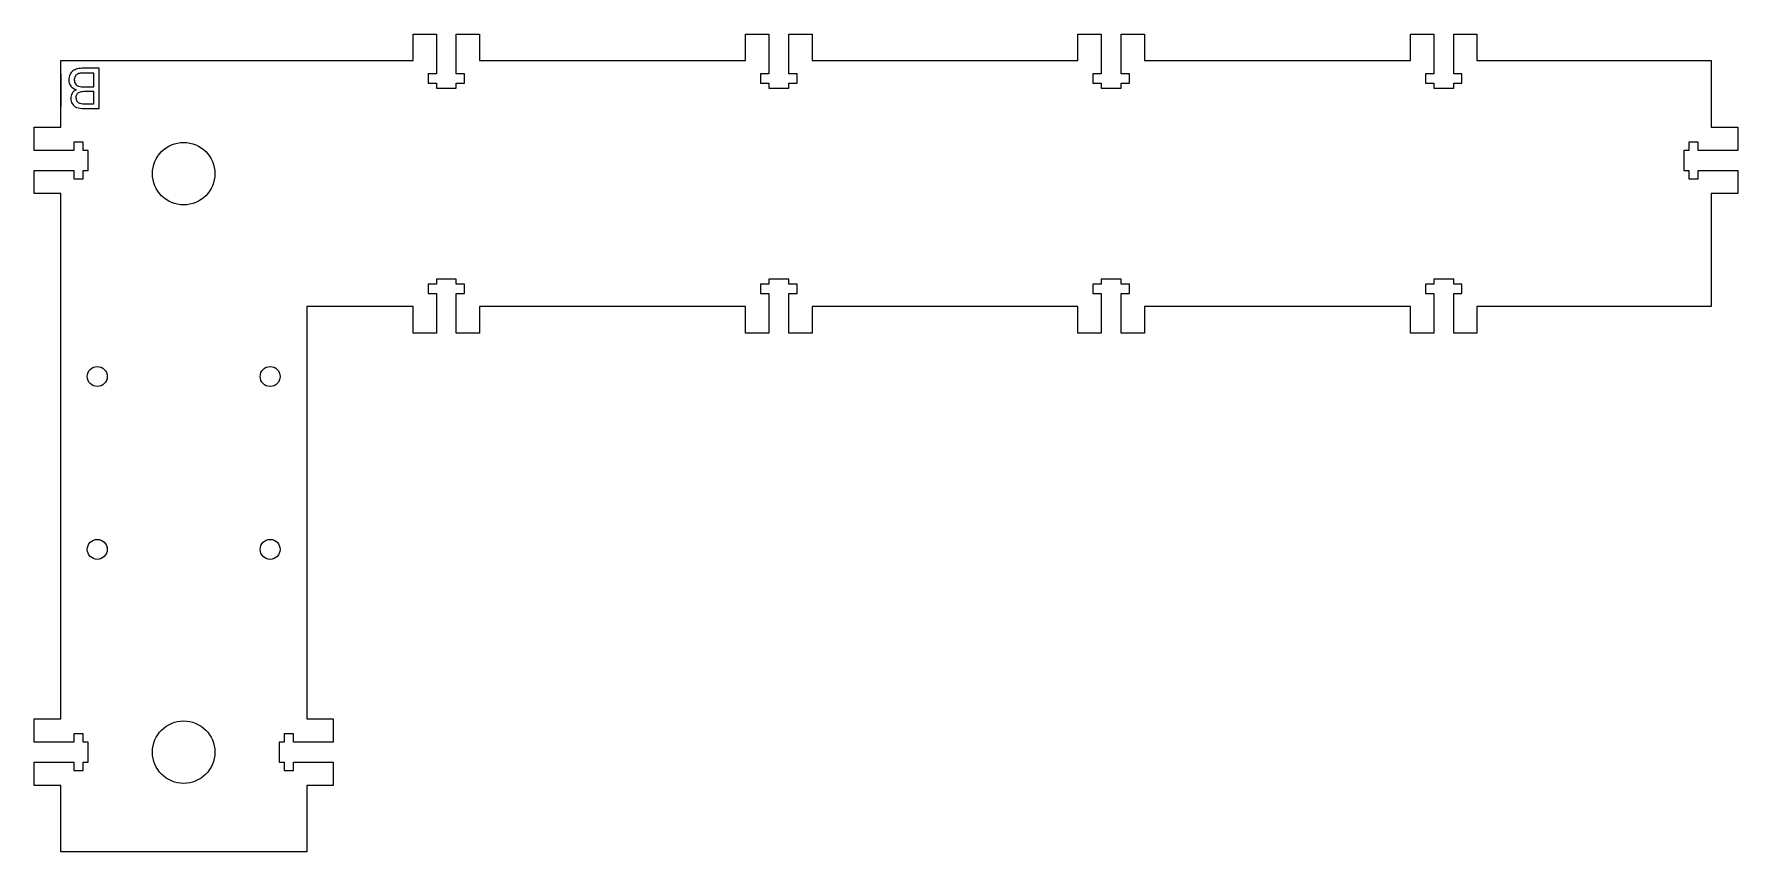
# Model space of a CAD drawing. Header units: millimetres. Extents: x 936 to 2708, y -212 to 661.
# Drawn here: x 2452 to 2708.2, y 133.8 to 256.8 of the extents above.
import ezdxf

# ---------------------------------------------------------------- set-up
doc = ezdxf.new("R2010")
doc.units = ezdxf.units.MM
doc.header["$MEASUREMENT"] = 0
doc.layers.add('Text Outline', color=5, linetype='Continuous')

msp = doc.modelspace()

# ---------------------------------------------------------------- linework, layer by layer
at = {"color": 1, "lineweight": 0}
for p, q in [((2508.97, 252.78), (2508.97, 256.78)), ((2508.97, 256.78), (2512.47, 256.78)), ((2512.47, 256.78), (2512.47, 250.78)), ((2515.47, 250.78), (2515.47, 256.78)), ((2515.47, 256.78), (2518.97, 256.78)), ((2518.97, 256.78), (2518.97, 252.78)), ((2558.97, 252.78), (2558.97, 256.78)), ((2558.97, 256.78), (2562.47, 256.78)), ((2562.47, 256.78), (2562.47, 250.78)), ((2565.47, 250.78), (2565.47, 256.78)), ((2565.47, 256.78), (2568.97, 256.78)), ((2568.97, 256.78), (2568.97, 252.78)), ((2608.97, 252.78), (2608.97, 256.78)), ((2608.97, 256.78), (2612.47, 256.78)), ((2612.47, 256.78), (2612.47, 250.78)), ((2615.47, 250.78), (2615.47, 256.78)), ((2615.47, 256.78), (2618.97, 256.78)), ((2618.97, 256.78), (2618.97, 252.78)), ((2658.97, 252.78), (2658.97, 256.78)), ((2658.97, 256.78), (2662.47, 256.78)), ((2662.47, 256.78), (2662.47, 250.78)), ((2665.47, 250.78), (2665.47, 256.78)), ((2665.47, 256.78), (2668.97, 256.78)), ((2668.97, 256.78), (2668.97, 252.78)), ((2455.97, 242.78), (2455.97, 252.78)), ((2455.97, 252.78), (2492.97, 252.78)), ((2492.97, 252.78), (2508.97, 252.78)), ((2518.97, 252.78), (2558.97, 252.78)), ((2568.97, 252.78), (2608.97, 252.78)), ((2618.97, 252.78), (2658.97, 252.78)), ((2668.97, 252.78), (2704.22, 252.78)), ((2704.22, 252.78), (2704.22, 242.78)), ((2455.97, 250.78), (2455.97, 245.91)), ((2512.47, 250.78), (2511.22, 250.78)), ((2511.22, 250.78), (2511.22, 249.38)), ((2511.22, 249.38), (2512.47, 249.38)), ((2512.47, 249.38), (2512.47, 248.63)), ((2512.47, 248.63), (2515.47, 248.63)), ((2516.72, 250.78), (2515.47, 250.78)), ((2515.47, 248.63), (2515.47, 249.38)), ((2515.47, 249.38), (2516.72, 249.38)), ((2516.72, 249.38), (2516.72, 250.78)), ((2562.47, 250.78), (2561.22, 250.78)), ((2561.22, 250.78), (2561.22, 249.38)), ((2561.22, 249.38), (2562.47, 249.38)), ((2562.47, 249.38), (2562.47, 248.63)), ((2562.47, 248.63), (2565.47, 248.63)), ((2566.72, 250.78), (2565.47, 250.78)), ((2565.47, 248.63), (2565.47, 249.38)), ((2565.47, 249.38), (2566.72, 249.38)), ((2566.72, 249.38), (2566.72, 250.78)), ((2612.47, 250.78), (2611.22, 250.78)), ((2611.22, 250.78), (2611.22, 249.38)), ((2611.22, 249.38), (2612.47, 249.38)), ((2612.47, 249.38), (2612.47, 248.63)), ((2612.47, 248.63), (2615.47, 248.63)), ((2616.72, 250.78), (2615.47, 250.78)), ((2615.47, 248.63), (2615.47, 249.38)), ((2615.47, 249.38), (2616.72, 249.38)), ((2616.72, 249.38), (2616.72, 250.78)), ((2662.47, 250.78), (2661.22, 250.78)), ((2661.22, 250.78), (2661.22, 249.38)), ((2661.22, 249.38), (2662.47, 249.38)), ((2662.47, 249.38), (2662.47, 248.63)), ((2662.47, 248.63), (2665.47, 248.63)), ((2666.72, 250.78), (2665.47, 250.78)), ((2665.47, 248.63), (2665.47, 249.38)), ((2665.47, 249.38), (2666.72, 249.38)), ((2666.72, 249.38), (2666.72, 250.78)), ((2451.97, 239.28), (2451.97, 242.78)), ((2451.97, 242.78), (2455.97, 242.78)), ((2704.22, 242.78), (2708.22, 242.78)), ((2708.22, 242.78), (2708.22, 239.28)), ((2457.97, 239.28), (2451.97, 239.28)), ((2459.37, 240.53), (2457.97, 240.53)), ((2457.97, 240.53), (2457.97, 239.28)), ((2459.37, 239.28), (2459.37, 240.53)), ((2460.12, 239.28), (2459.37, 239.28)), ((2460.12, 236.28), (2460.12, 239.28)), ((2700.82, 239.28), (2700.07, 239.28)), ((2700.07, 239.28), (2700.07, 236.28)), ((2702.22, 240.53), (2700.82, 240.53)), ((2700.82, 240.53), (2700.82, 239.28)), ((2702.22, 239.28), (2702.22, 240.53)), ((2708.22, 239.28), (2702.22, 239.28)), ((2451.97, 232.78), (2451.97, 236.28)), ((2451.97, 236.28), (2457.97, 236.28)), ((2457.97, 236.28), (2457.97, 235.03)), ((2459.37, 235.03), (2459.37, 236.28)), ((2459.37, 236.28), (2460.12, 236.28)), ((2700.07, 236.28), (2700.82, 236.28)), ((2700.82, 236.28), (2700.82, 235.03)), ((2702.22, 235.03), (2702.22, 236.28)), ((2702.22, 236.28), (2708.22, 236.28)), ((2708.22, 236.28), (2708.22, 232.78)), ((2457.97, 235.03), (2459.37, 235.03)), ((2700.82, 235.03), (2702.22, 235.03)), ((2455.97, 232.78), (2451.97, 232.78)), ((2455.97, 153.78), (2455.97, 232.78)), ((2708.22, 232.78), (2704.22, 232.78)), ((2704.22, 232.78), (2704.22, 215.78)), ((2512.47, 219.18), (2511.22, 219.18)), ((2511.22, 219.18), (2511.22, 217.78)), ((2515.47, 219.93), (2512.47, 219.93)), ((2512.47, 219.93), (2512.47, 219.18)), ((2515.47, 219.18), (2515.47, 219.93)), ((2516.72, 219.18), (2515.47, 219.18)), ((2516.72, 217.78), (2516.72, 219.18)), ((2562.47, 219.18), (2561.22, 219.18)), ((2561.22, 219.18), (2561.22, 217.78)), ((2565.47, 219.93), (2562.47, 219.93)), ((2562.47, 219.93), (2562.47, 219.18)), ((2565.47, 219.18), (2565.47, 219.93)), ((2566.72, 219.18), (2565.47, 219.18)), ((2566.72, 217.78), (2566.72, 219.18)), ((2612.47, 219.18), (2611.22, 219.18)), ((2611.22, 219.18), (2611.22, 217.78)), ((2615.47, 219.93), (2612.47, 219.93)), ((2612.47, 219.93), (2612.47, 219.18)), ((2615.47, 219.18), (2615.47, 219.93)), ((2616.72, 219.18), (2615.47, 219.18)), ((2616.72, 217.78), (2616.72, 219.18)), ((2662.47, 219.18), (2661.22, 219.18)), ((2661.22, 219.18), (2661.22, 217.78)), ((2665.47, 219.93), (2662.47, 219.93)), ((2662.47, 219.93), (2662.47, 219.18)), ((2665.47, 219.18), (2665.47, 219.93)), ((2666.72, 219.18), (2665.47, 219.18)), ((2666.72, 217.78), (2666.72, 219.18)), ((2508.97, 215.78), (2492.97, 215.78)), ((2492.97, 215.78), (2492.97, 153.78)), ((2508.97, 211.78), (2508.97, 215.78)), ((2511.22, 217.78), (2512.47, 217.78)), ((2512.47, 217.78), (2512.47, 211.78)), ((2515.47, 211.78), (2515.47, 217.78)), ((2515.47, 217.78), (2516.72, 217.78)), ((2558.97, 215.78), (2518.97, 215.78)), ((2518.97, 215.78), (2518.97, 211.78)), ((2558.97, 211.78), (2558.97, 215.78)), ((2561.22, 217.78), (2562.47, 217.78)), ((2562.47, 217.78), (2562.47, 211.78)), ((2565.47, 211.78), (2565.47, 217.78)), ((2565.47, 217.78), (2566.72, 217.78)), ((2608.97, 215.78), (2568.97, 215.78)), ((2568.97, 215.78), (2568.97, 211.78)), ((2608.97, 211.78), (2608.97, 215.78)), ((2611.22, 217.78), (2612.47, 217.78)), ((2612.47, 217.78), (2612.47, 211.78)), ((2615.47, 211.78), (2615.47, 217.78)), ((2615.47, 217.78), (2616.72, 217.78)), ((2658.97, 215.78), (2618.97, 215.78)), ((2618.97, 215.78), (2618.97, 211.78)), ((2658.97, 211.78), (2658.97, 215.78)), ((2661.22, 217.78), (2662.47, 217.78)), ((2662.47, 217.78), (2662.47, 211.78)), ((2665.47, 211.78), (2665.47, 217.78)), ((2665.47, 217.78), (2666.72, 217.78)), ((2704.22, 215.78), (2668.97, 215.78)), ((2668.97, 215.78), (2668.97, 211.78)), ((2512.47, 211.78), (2508.97, 211.78)), ((2518.97, 211.78), (2515.47, 211.78)), ((2562.47, 211.78), (2558.97, 211.78)), ((2568.97, 211.78), (2565.47, 211.78)), ((2612.47, 211.78), (2608.97, 211.78)), ((2618.97, 211.78), (2615.47, 211.78)), ((2662.47, 211.78), (2658.97, 211.78)), ((2668.97, 211.78), (2665.47, 211.78)), ((2451.97, 150.28), (2451.97, 153.78)), ((2451.97, 153.78), (2455.97, 153.78)), ((2492.97, 153.78), (2496.97, 153.78)), ((2496.97, 153.78), (2496.97, 150.28)), ((2459.37, 151.53), (2457.97, 151.53)), ((2457.97, 151.53), (2457.97, 150.28)), ((2459.37, 150.28), (2459.37, 151.53)), ((2490.97, 151.53), (2489.57, 151.53)), ((2489.57, 151.53), (2489.57, 150.28)), ((2490.97, 150.28), (2490.97, 151.53)), ((2457.97, 150.28), (2451.97, 150.28)), ((2460.12, 150.28), (2459.37, 150.28)), ((2460.12, 147.28), (2460.12, 150.28)), ((2489.57, 150.28), (2488.82, 150.28)), ((2488.82, 150.28), (2488.82, 147.28)), ((2496.97, 150.28), (2490.97, 150.28)), ((2451.97, 143.78), (2451.97, 147.28)), ((2451.97, 147.28), (2457.97, 147.28)), ((2457.97, 147.28), (2457.97, 146.03)), ((2459.37, 146.03), (2459.37, 147.28)), ((2459.37, 147.28), (2460.12, 147.28)), ((2488.82, 147.28), (2489.57, 147.28)), ((2489.57, 147.28), (2489.57, 146.03)), ((2490.97, 146.03), (2490.97, 147.28)), ((2490.97, 147.28), (2496.97, 147.28)), ((2496.97, 147.28), (2496.97, 143.78)), ((2455.97, 143.78), (2451.97, 143.78)), ((2455.97, 133.78), (2455.97, 143.78)), ((2457.97, 146.03), (2459.37, 146.03)), ((2489.57, 146.03), (2490.97, 146.03)), ((2496.97, 143.78), (2492.97, 143.78)), ((2492.97, 143.78), (2492.97, 133.78)), ((2455.97, 135.78), (2455.97, 140.64)), ((2492.97, 133.78), (2455.97, 133.78))]:
    msp.add_line(p, q, dxfattribs=at)
for centre, radius in [((2474.47, 235.78), 4.7), ((2461.47, 205.28), 1.5), ((2487.47, 205.28), 1.5), ((2461.47, 179.28), 1.5), ((2487.47, 179.28), 1.5), ((2474.47, 148.78), 4.7)]:
    msp.add_circle(centre, radius, dxfattribs=at)
at = {"layer": 'Text Outline', "lineweight": 0}
for p, q in [((2461.76, 251.63), (2459.45, 251.63)), ((2461.76, 245.57), (2461.76, 251.63)), ((2460.96, 250.92), (2459.45, 250.92)), ((2459.56, 248.83), (2460.96, 248.83)), ((2460.96, 248.83), (2460.96, 250.92)), ((2460.96, 248.12), (2459.65, 248.12)), ((2459.75, 246.29), (2460.96, 246.29)), ((2460.96, 246.29), (2460.96, 248.12)), ((2459.49, 245.57), (2461.76, 245.57))]:
    msp.add_line(p, q, dxfattribs=at)
for centre, radius, start, end in [((2458.88, 249.93), 1.69, 129.5174, 154.0382), ((2458.82, 249.88), 1.69, 101.8261, 126.7332), ((2459.32, 248.14), 3.5, 87.8539, 104.0072), ((2459, 249.88), 1.81, 154.2111, 180.0905), ((2458.63, 249.84), 1.45, 178.3875, 217.3628), ((2458.8, 250.06), 1.72, 219.9806, 254.0162), ((2459.04, 249.9), 1.03, 151.9997, 181.5698), ((2459.09, 249.87), 1.07, 179.7636, 213.0344), ((2458.88, 250.01), 0.837, 121.8816, 153.3779), ((2458.93, 249.8), 0.907, 214.7192, 253.1622), ((2459.18, 249.41), 1.51, 100.4019, 119.1675), ((2459.38, 251.27), 2.44, 253.0333, 274.0788), ((2459.44, 245.81), 5.1, 89.8951, 96.0366), ((2458.84, 247.12), 1.36, 147.6116, 180.0911), ((2459.04, 247.15), 1.56, 181.1088, 212.0731), ((2458.89, 247.11), 1.42, 113.7168, 148.4135), ((2458.95, 247.09), 1.46, 211.8746, 246.5589), ((2459.08, 247.26), 0.819, 143.9866, 183.3244), ((2459.31, 247.21), 1.04, 179.8467, 210.5005), ((2459.04, 247.08), 0.74, 212.1775, 253.2899), ((2459.14, 247.15), 0.94, 106.2581, 140.31), ((2459.52, 248.86), 2.59, 254.4403, 275.0717), ((2459.64, 244.05), 4.07, 89.8509, 100.6794), ((2459.47, 248.97), 3.4, 251.0898, 270.202)]:
    msp.add_arc(centre, radius, start, end, dxfattribs=at)

doc.saveas('drawing.dxf')
